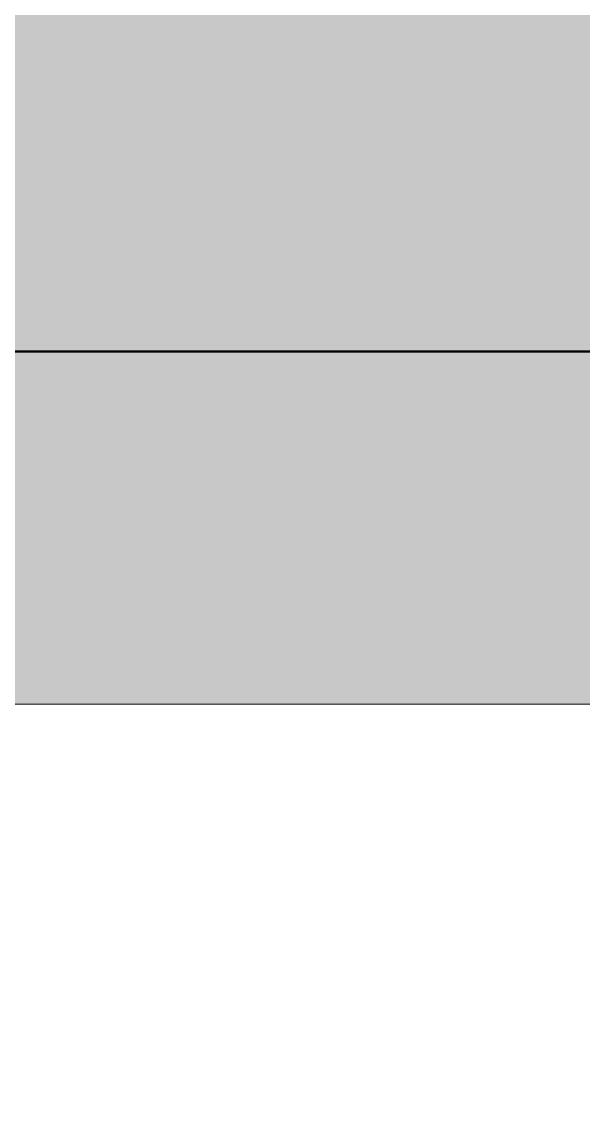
# Model space of a CAD drawing. Header units: millimetres. Extents: x -155050 to -36395, y -2753 to 7638.
# Drawn here: x -46172 to -45849, y -1190 to -560 of the extents above; entities that cross this region are included whole.
import ezdxf

# ---------------------------------------------------------------- set-up
doc = ezdxf.new("R2010")
doc.units = ezdxf.units.MM
for name, pattern in [('IMPORT-DASHDOT', [11.176, 8.128, -1.524, 0, -1.524]), ('IMPORT-DASHED _2_', [9.652, 8.128, -1.524]), ('IMPORT-DĚLICÍ2 _2_', [15.875, 6.35, -3.175, 0, -3.175, 0, -3.175]), ('IMPORT-KANVBRDO', [20, 7, -6.5, 0, -6.5]), ('IMPORT-PHANTOM2', [14.732, 8.128, -1.524, 1.016, -1.524, 1.016, -1.524])]:
    doc.linetypes.add(name, pattern=pattern)
for name, color, linetype, lineweight, true_color in [('---1 - PBS PNP-1', 1, 'Continuous', 35, 0xff0000), ('00_pl_deštová voda oblast', 6, 'Continuous', 25, 0xff00ff), ('00_pL_hranice pozemku', 1, 'Continuous', 35, 0xff0000), ('00_pL_katastr', 150, 'Continuous', 9, 0x007fff), ('00_pL_katastr-1', 150, 'Continuous', 35, 0x007fff), ('00_pL_objekt', 1, 'Continuous', 50, 0xff0000), ('212_HK_situace_03_dwg-1', 40, 'Continuous', 9, 0xffbf00), ('A-DOOR-5', 7, 'Continuous', 9, 0xf7f7ef), ('A-FLOR-LEVL-1', 7, 'Continuous', 9, 0x7f7f7f), ('hch kanal-2', 6, 'IMPORT-KANVBRDO', 9, 0xff00ff), ('hch oploceni-1', 7, 'IMPORT-DĚLICÍ2 _2_', 9, 0x00a5a5), ('hch teren-1', 7, 'Continuous', 9, 0x00a5a5), ('hchrozvodi-1', 7, 'IMPORT-DĚLICÍ2 _2_', 9, 0x00a5a5), ('Obrys', 2, 'Continuous', 9, 0xffff00), ('Obrys-2', 1, 'IMPORT-DASHED _2_', 9, 0xff0000), ('Obrys-3', 5, 'Continuous', 9, 0x0000ff), ('Obrys-4', 5, 'IMPORT-DASHDOT', 9, 0x0000ff), ('PDF7_GASNET PLYN STŘEDOTLAK', 9, 'Continuous', 9, 0x808080), ('PDF7_GASNET PLYN STŘEDOTLAK OCHRANNĚ PÁSMO', 7, 'Continuous', 9, 0xa5a552), ('PDF7_GP Budovy', 7, 'Continuous', 9, 0x260000), ('PDF7_GP Hraniční linie', 7, 'Continuous', 9, 0x0052a5), ('PDF7_GP Stanoviska', 1, 'Continuous', 9, 0xff0000), ('PDF7_GP Výšky bodů', 7, 'Continuous', 9, 0x0052a5), ('PDF7_ISS CETIN Nadzemní sítě', 9, 'Continuous', 9, 0x808080), ('PDF7_ISS CETIN Zaměřené a kótované vnitřní STP', 9, 'Continuous', 9, 0x808080), ('PDF7_ISS KRÁLOVÉHRADECKÁ PROVOZNÍ SPLAŠKOVÁ KANALIZACE', 9, 'Continuous', 9, 0x808080), ('PDF7_ISS KRÁLOVÉHRADECKÁ PROVOZNÍ VODOVOD HL ŘAD', 9, 'Continuous', 9, 0x808080), ('PDF7_ISS TECHNICKÉ SLUŽBY HK VO', 9, 'Continuous', 9, 0x808080), ('PDF7_ISS ČEZ DISTRIBUCE NN', 9, 'Continuous', 9, 0x808080), ('PDF7_ISS ČEZ DISTRIBUCE VN PODZEMNÍ', 9, 'Continuous', 9, 0x808080), ('PDF7_Pouchov_726559$0$23700', 7, 'Continuous', 9, 0x52a5a5), ('PDF7_Slezské Předměstí_646971$0$21900', 7, 'Continuous', 9, 0x002600), ('PDF7_Slezské Předměstí_646971$0$23700', 9, 'Continuous', 9, 0x808080), ('Vlastní 1_A-DETL-GENF-1', 9, 'Continuous', 9, 0x808080), ('zed-1', 5, 'Continuous', 9, 0x0000ff)]:
    doc.layers.add(name, color=color, linetype=linetype, lineweight=lineweight, true_color=true_color)
for name, color, linetype, lineweight in [('0-1', 7, 'Continuous', 9), ('0-2', 7, 'IMPORT-PHANTOM2', 9), ('00_pl_rozhrani ploch', 7, 'Continuous', 18), ('00_pL_stavajici objekty', 7, 'Continuous', 50), ('2966-1_navrh dispozice stroju-HK_02_dwg-1', 7, 'Continuous', 9), ('2966-1_navrh dispozice stroju-HK_dwg-1', 7, 'Continuous', 9), ('A-DETL-THIN', 7, 'Continuous', 9), ('A-DOOR', 7, 'Continuous', 9), ('A-FLOR-LEVL', 7, 'Continuous', 9), ('HK_TEREN_SESAZENI_dwg-1', 7, 'Continuous', 9), ('Kóty', 7, 'Continuous', 9), ('PDF4_Geometry', 7, 'Continuous', 9), ('PDF7_GP Popis', 7, 'Continuous', 9), ('PDF7_ISS VODOVOD', 7, 'Continuous', 9), ('PDF9_Geometrie', 7, 'Continuous', 9)]:
    doc.layers.add(name, color=color, linetype=linetype, lineweight=lineweight)

# ---------------------------------------------------------------- blocks, each defined once
blk = doc.blocks.new('M_Vrata_ výsuvná_ sekční - 3000X4000 MM-840892-Řez 5')
at = {"layer": 'A-DOOR-5'}
blk.add_hatch(color=256, dxfattribs=at).paths.add_polyline_path([(196528.92, -750), (196843.19, -750), (196843.19, -738), (196995.69, -738), (196995.69, 1700), (196988.19, 1700), (196988.19, 2750), (192995.69, 2750), (192995.69, -738), (193133.19, -738), (193133.19, -750), (196145.34, -750)])
at = {"layer": 'A-DOOR'}
blk.add_line((196843.19, -750), (193133.19, -750), dxfattribs=at)
blk.add_line((196843.19, -750), (193133.19, -750), dxfattribs=at)
blk = doc.blocks.new('Rampa - Rampa-818641-Řez 5')
at = {"layer": 'A-FLOR-LEVL-1'}
blk.add_hatch(color=256, dxfattribs=at).paths.add_polyline_path([(192988.19, -953), (196988.19, -953), (196988.19, -756), (196868.19, -756), (196868.19, -750), (193108.19, -750), (193108.19, -756), (192988.19, -756), (192988.19, -876.47)])
blk = doc.blocks.new('2966-1_navrh dispozice stroju-HK_dwg-867852-Řez 5')
at = {"layer": 'Kóty'}
blk.add_line((181940.69, -750), (198730.69, -750), dxfattribs=at)
at = {"layer": 'Obrys'}
blk.add_line((203519.7, -750), (179267.83, -750), dxfattribs=at)
at = {"layer": 'Obrys-3'}
blk.add_line((196995.69, -750), (192985.69, -750), dxfattribs=at)
blk = doc.blocks.new('2966-1_navrh dispozice stroju-HK_02_dwg__X1516-904703-Řez 5')
at = {"layer": '0-1'}
for p, q in [((194039.49, -750), (194049.84, -750)), ((194048.47, -750), (194058.82, -750)), ((194057.45, -750), (194067.8, -750)), ((194066.43, -750), (194076.78, -750)), ((194075.41, -750), (194085.76, -750)), ((194084.39, -750), (194094.74, -750)), ((194093.37, -750), (194103.72, -750)), ((194102.35, -750), (194112.7, -750)), ((194111.33, -750), (194121.68, -750)), ((194120.31, -750), (194130.66, -750)), ((194129.29, -750), (194139.64, -750)), ((194138.27, -750), (194148.62, -750)), ((194147.25, -750), (194157.6, -750)), ((194156.23, -750), (194166.58, -750)), ((194165.21, -750), (194175.56, -750)), ((194174.19, -750), (194184.54, -750)), ((194183.17, -750), (194193.52, -750)), ((194192.15, -750), (194202.5, -750)), ((194201.13, -750), (194211.48, -750)), ((194210.11, -750), (194220.46, -750)), ((194219.09, -750), (194229.44, -750)), ((194228.07, -750), (194238.42, -750)), ((194237.05, -750), (194247.4, -750)), ((194246.03, -750), (194256.38, -750)), ((194255.01, -750), (194265.36, -750)), ((194263.99, -750), (194274.34, -750)), ((194272.97, -750), (194283.32, -750)), ((194281.95, -750), (194292.3, -750)), ((194290.93, -750), (194301.28, -750)), ((194299.91, -750), (194310.26, -750)), ((194308.89, -750), (194319.24, -750)), ((194317.87, -750), (194328.22, -750)), ((194326.86, -750), (194337.21, -750)), ((194335.84, -750), (194346.19, -750)), ((194344.82, -750), (194355.17, -750)), ((194353.8, -750), (194364.15, -750)), ((194362.78, -750), (194373.13, -750))]:
    blk.add_line(p, q, dxfattribs=at)
blk = doc.blocks.new('2966-1_navrh dispozice stroju-HK_02_dwg__X1517-904704-Řez 5')
at = {"layer": '0-1'}
for p, q in [((194039.92, -750), (194050.27, -750)), ((194048.9, -750), (194059.25, -750)), ((194057.88, -750), (194068.23, -750)), ((194066.86, -750), (194077.21, -750)), ((194075.84, -750), (194086.19, -750)), ((194084.82, -750), (194095.17, -750)), ((194093.8, -750), (194104.15, -750)), ((194102.78, -750), (194113.13, -750)), ((194111.77, -750), (194122.12, -750)), ((194120.75, -750), (194131.1, -750)), ((194129.73, -750), (194140.08, -750)), ((194138.71, -750), (194149.06, -750)), ((194147.69, -750), (194158.04, -750)), ((194156.67, -750), (194167.02, -750)), ((194165.65, -750), (194176, -750)), ((194174.63, -750), (194184.98, -750)), ((194183.61, -750), (194193.96, -750)), ((194192.59, -750), (194202.94, -750)), ((194201.57, -750), (194211.92, -750)), ((194210.55, -750), (194220.9, -750)), ((194219.53, -750), (194229.88, -750)), ((194228.51, -750), (194238.86, -750)), ((194237.49, -750), (194247.84, -750)), ((194246.47, -750), (194256.82, -750)), ((194255.45, -750), (194265.8, -750)), ((194264.43, -750), (194274.78, -750)), ((194273.41, -750), (194283.76, -750)), ((194282.39, -750), (194292.74, -750)), ((194291.37, -750), (194301.72, -750)), ((194300.35, -750), (194310.7, -750)), ((194309.33, -750), (194319.68, -750)), ((194318.31, -750), (194328.66, -750)), ((194327.29, -750), (194337.64, -750)), ((194336.27, -750), (194346.62, -750)), ((194345.25, -750), (194355.6, -750)), ((194354.23, -750), (194364.58, -750)), ((194363.21, -750), (194373.56, -750))]:
    blk.add_line(p, q, dxfattribs=at)
blk = doc.blocks.new('2966-1_navrh dispozice stroju-HK_02_dwg__X1520-904707-Řez 5')
at = {"layer": '0-1'}
for p, q in [((193997.26, -750), (194047.26, -750)), ((194006.24, -750), (194042.31, -750)), ((194015.22, -750), (194042.31, -750)), ((194024.2, -750), (194042.31, -750)), ((194033.18, -750), (194043.18, -750)), ((194042.16, -750), (194052.16, -750)), ((194046.24, -750), (194056.24, -750)), ((194051.14, -750), (194061.14, -750)), ((194055.22, -750), (194065.22, -750)), ((194060.12, -750), (194110.12, -750)), ((194061.31, -750), (194101.14, -750)), ((194061.31, -750), (194092.16, -750)), ((194061.31, -750), (194083.18, -750)), ((194061.31, -750), (194074.2, -750)), ((194069.1, -750), (194119.1, -750)), ((194078.08, -750), (194128.08, -750)), ((194087.06, -750), (194137.06, -750)), ((194096.04, -750), (194146.04, -750)), ((194105.03, -750), (194155.03, -750)), ((194114.01, -750), (194147.31, -750)), ((194122.99, -750), (194147.31, -750)), ((194131.97, -750), (194147.31, -750)), ((194140.95, -750), (194150.95, -750)), ((194149.93, -750), (194159.93, -750)), ((194154.01, -750), (194164.01, -750)), ((194158.91, -750), (194208.91, -750)), ((194162.99, -750), (194172.99, -750)), ((194166.31, -750), (194199.93, -750)), ((194166.31, -750), (194190.95, -750)), ((194166.31, -750), (194181.97, -750)), ((194167.89, -750), (194217.89, -750)), ((194176.87, -750), (194226.87, -750)), ((194185.85, -750), (194235.85, -750)), ((194194.83, -750), (194244.83, -750)), ((194203.81, -750), (194253.81, -750)), ((194212.79, -750), (194252.31, -750)), ((194221.77, -750), (194252.31, -750)), ((194230.75, -750), (194252.31, -750)), ((194239.73, -750), (194252.31, -750)), ((194248.71, -750), (194258.71, -750)), ((194252.79, -750), (194262.79, -750)), ((194257.69, -750), (194267.69, -750)), ((194261.77, -750), (194271.77, -750)), ((194266.67, -750), (194316.67, -750)), ((194270.75, -750), (194280.75, -750)), ((194271.31, -750), (194307.69, -750)), ((194271.31, -750), (194298.71, -750)), ((194271.31, -750), (194289.73, -750)), ((194275.65, -750), (194325.65, -750)), ((194284.63, -750), (194334.63, -750)), ((194293.61, -750), (194343.61, -750)), ((194302.59, -750), (194352.59, -750)), ((194311.57, -750), (194361.57, -750)), ((194320.55, -750), (194357.31, -750)), ((194329.53, -750), (194357.31, -750)), ((194338.51, -750), (194357.31, -750)), ((194347.49, -750), (194357.49, -750)), ((194356.47, -750), (194366.47, -750)), ((194360.55, -750), (194370.55, -750))]:
    blk.add_line(p, q, dxfattribs=at)
blk = doc.blocks.new('2966-1_navrh dispozice stroju-HK_02_dwg__X1529-904716-Řez 5')
at = {"layer": '0-1'}
for p, q in [((193994.77, -750), (194044.77, -750)), ((194003.75, -750), (194042.31, -750)), ((194012.73, -750), (194042.31, -750)), ((194021.71, -750), (194042.31, -750)), ((194030.69, -750), (194042.31, -750)), ((194039.67, -750), (194049.67, -750)), ((194043.75, -750), (194053.75, -750)), ((194048.65, -750), (194058.65, -750)), ((194052.73, -750), (194062.73, -750)), ((194057.63, -750), (194107.63, -750)), ((194061.31, -750), (194071.71, -750)), ((194061.31, -750), (194080.69, -750)), ((194061.31, -750), (194089.67, -750)), ((194061.31, -750), (194098.65, -750)), ((194066.61, -750), (194116.61, -750)), ((194075.59, -750), (194125.59, -750)), ((194084.57, -750), (194134.57, -750)), ((194093.55, -750), (194143.55, -750)), ((194102.53, -750), (194152.53, -750)), ((194111.51, -750), (194147.31, -750)), ((194120.49, -750), (194147.31, -750)), ((194129.47, -750), (194147.31, -750)), ((194138.45, -750), (194148.45, -750)), ((194147.43, -750), (194157.43, -750)), ((194151.51, -750), (194161.51, -750)), ((194156.41, -750), (194206.41, -750)), ((194160.49, -750), (194170.49, -750)), ((194165.39, -750), (194215.39, -750)), ((194166.31, -750), (194179.47, -750)), ((194166.31, -750), (194188.45, -750)), ((194166.31, -750), (194197.43, -750)), ((194174.37, -750), (194224.37, -750)), ((194183.35, -750), (194233.35, -750)), ((194192.33, -750), (194242.33, -750)), ((194201.31, -750), (194251.31, -750)), ((194210.29, -750), (194260.29, -750)), ((194219.27, -750), (194252.31, -750)), ((194228.25, -750), (194252.31, -750)), ((194237.23, -750), (194252.31, -750)), ((194246.21, -750), (194256.21, -750)), ((194255.19, -750), (194265.19, -750)), ((194259.27, -750), (194269.27, -750)), ((194264.17, -750), (194314.17, -750)), ((194268.25, -750), (194278.25, -750)), ((194271.31, -750), (194287.23, -750)), ((194271.31, -750), (194296.21, -750)), ((194271.31, -750), (194305.19, -750)), ((194273.15, -750), (194323.15, -750)), ((194282.13, -750), (194332.13, -750)), ((194291.11, -750), (194341.11, -750)), ((194300.09, -750), (194350.09, -750)), ((194309.07, -750), (194359.07, -750)), ((194318.05, -750), (194357.31, -750)), ((194327.03, -750), (194357.31, -750)), ((194336.01, -750), (194357.31, -750)), ((194345, -750), (194357.31, -750)), ((194353.98, -750), (194363.98, -750)), ((194358.05, -750), (194368.05, -750)), ((194362.96, -750), (194372.96, -750))]:
    blk.add_line(p, q, dxfattribs=at)
blk = doc.blocks.new('2966-1_navrh dispozice stroju-HK_02_dwg__X1575-904762-Řez 5')
at = {"layer": '0-1'}
for p, q in [((194034.42, -750), (194044.77, -750)), ((194043.4, -750), (194053.75, -750)), ((194052.38, -750), (194062.73, -750)), ((194061.36, -750), (194071.71, -750)), ((194070.34, -750), (194080.69, -750)), ((194079.32, -750), (194089.67, -750)), ((194088.3, -750), (194098.65, -750)), ((194097.28, -750), (194107.63, -750)), ((194106.26, -750), (194116.61, -750)), ((194115.24, -750), (194125.59, -750)), ((194124.22, -750), (194134.57, -750)), ((194133.2, -750), (194143.55, -750)), ((194142.18, -750), (194152.53, -750)), ((194151.16, -750), (194161.51, -750)), ((194160.14, -750), (194170.49, -750)), ((194169.12, -750), (194179.47, -750)), ((194178.1, -750), (194188.45, -750)), ((194187.08, -750), (194197.43, -750)), ((194196.06, -750), (194206.41, -750)), ((194205.04, -750), (194215.39, -750)), ((194214.02, -750), (194224.37, -750)), ((194223, -750), (194233.35, -750)), ((194231.98, -750), (194242.33, -750)), ((194240.96, -750), (194251.31, -750)), ((194249.94, -750), (194260.29, -750)), ((194258.92, -750), (194269.27, -750)), ((194267.9, -750), (194278.25, -750)), ((194276.88, -750), (194287.23, -750)), ((194285.86, -750), (194296.21, -750)), ((194294.84, -750), (194305.19, -750)), ((194303.83, -750), (194314.18, -750)), ((194312.81, -750), (194323.16, -750)), ((194321.79, -750), (194332.14, -750)), ((194330.77, -750), (194341.12, -750)), ((194339.75, -750), (194350.1, -750)), ((194348.73, -750), (194359.08, -750)), ((194357.71, -750), (194368.06, -750))]:
    blk.add_line(p, q, dxfattribs=at)
blk = doc.blocks.new('2966-1_navrh dispozice stroju-HK_02_dwg__X1576-904763-Řez 5')
at = {"layer": '0-1'}
for p, q in [((194033.98, -750), (194044.33, -750)), ((194042.96, -750), (194053.31, -750)), ((194051.94, -750), (194062.29, -750)), ((194060.92, -750), (194071.27, -750)), ((194069.9, -750), (194080.25, -750)), ((194078.88, -750), (194089.23, -750)), ((194087.86, -750), (194098.21, -750)), ((194096.84, -750), (194107.19, -750)), ((194105.82, -750), (194116.17, -750)), ((194114.8, -750), (194125.15, -750)), ((194123.78, -750), (194134.13, -750)), ((194132.76, -750), (194143.11, -750)), ((194141.74, -750), (194152.09, -750)), ((194150.72, -750), (194161.07, -750)), ((194159.7, -750), (194170.05, -750)), ((194168.69, -750), (194179.04, -750)), ((194177.67, -750), (194188.02, -750)), ((194186.65, -750), (194197, -750)), ((194195.63, -750), (194205.98, -750)), ((194204.61, -750), (194214.96, -750)), ((194213.59, -750), (194223.94, -750)), ((194222.57, -750), (194232.92, -750)), ((194231.55, -750), (194241.9, -750)), ((194240.53, -750), (194250.88, -750)), ((194249.51, -750), (194259.86, -750)), ((194258.49, -750), (194268.84, -750)), ((194267.47, -750), (194277.82, -750)), ((194276.45, -750), (194286.8, -750)), ((194285.43, -750), (194295.78, -750)), ((194294.41, -750), (194304.76, -750)), ((194303.39, -750), (194313.74, -750)), ((194312.37, -750), (194322.72, -750)), ((194321.35, -750), (194331.7, -750)), ((194330.33, -750), (194340.68, -750)), ((194339.31, -750), (194349.66, -750)), ((194348.29, -750), (194358.64, -750)), ((194357.27, -750), (194367.62, -750))]:
    blk.add_line(p, q, dxfattribs=at)
blk = doc.blocks.new('2966-1_navrh dispozice stroju-HK_02_dwg__X1579-904766-Řez 5')
at = {"layer": '0-1'}
for p, q in [((193994.63, -750), (194044.63, -750)), ((193999.12, -750), (194049.12, -750)), ((194003.61, -750), (194042.31, -750)), ((194008.1, -750), (194042.31, -750)), ((194012.59, -750), (194042.31, -750)), ((194017.08, -750), (194042.31, -750)), ((194021.57, -750), (194042.31, -750)), ((194026.06, -750), (194042.31, -750)), ((194030.55, -750), (194042.31, -750)), ((194035.04, -750), (194045.04, -750)), ((194039.53, -750), (194049.53, -750)), ((194043.61, -750), (194053.61, -750)), ((194044.02, -750), (194054.02, -750)), ((194048.1, -750), (194058.1, -750)), ((194048.51, -750), (194058.51, -750)), ((194052.59, -750), (194062.59, -750)), ((194053, -750), (194103, -750)), ((194057.08, -750), (194067.08, -750)), ((194057.49, -750), (194107.49, -750)), ((194061.31, -750), (194071.57, -750)), ((194061.31, -750), (194076.06, -750)), ((194061.31, -750), (194080.55, -750)), ((194061.31, -750), (194085.04, -750)), ((194061.31, -750), (194089.53, -750)), ((194061.31, -750), (194094.02, -750)), ((194061.31, -750), (194098.51, -750)), ((194061.98, -750), (194111.98, -750)), ((194066.47, -750), (194116.47, -750)), ((194070.96, -750), (194120.96, -750)), ((194075.45, -750), (194125.45, -750)), ((194079.94, -750), (194129.94, -750)), ((194084.43, -750), (194134.43, -750)), ((194088.92, -750), (194138.92, -750)), ((194093.41, -750), (194143.41, -750)), ((194097.9, -750), (194147.9, -750)), ((194102.39, -750), (194152.39, -750)), ((194106.88, -750), (194156.88, -750)), ((194111.37, -750), (194147.31, -750)), ((194115.86, -750), (194147.31, -750)), ((194120.35, -750), (194147.31, -750)), ((194124.84, -750), (194147.31, -750)), ((194129.33, -750), (194147.31, -750)), ((194133.82, -750), (194147.31, -750)), ((194138.31, -750), (194148.31, -750)), ((194142.8, -750), (194152.8, -750)), ((194147.29, -750), (194157.29, -750)), ((194151.37, -750), (194161.37, -750)), ((194151.78, -750), (194161.78, -750)), ((194155.86, -750), (194165.86, -750)), ((194160.35, -750), (194170.35, -750)), ((194160.76, -750), (194210.76, -750)), ((194164.84, -750), (194174.84, -750)), ((194165.25, -750), (194215.25, -750)), ((194166.31, -750), (194179.33, -750)), ((194166.31, -750), (194183.82, -750)), ((194166.31, -750), (194188.31, -750)), ((194166.31, -750), (194192.8, -750)), ((194166.31, -750), (194197.29, -750)), ((194166.31, -750), (194201.78, -750)), ((194169.74, -750), (194219.74, -750)), ((194174.23, -750), (194224.23, -750)), ((194178.72, -750), (194228.72, -750)), ((194183.21, -750), (194233.21, -750)), ((194187.7, -750), (194237.7, -750)), ((194192.19, -750), (194242.19, -750)), ((194196.68, -750), (194246.68, -750)), ((194201.17, -750), (194251.17, -750)), ((194205.66, -750), (194255.66, -750)), ((194210.15, -750), (194260.15, -750)), ((194214.64, -750), (194252.31, -750)), ((194219.13, -750), (194252.31, -750)), ((194223.62, -750), (194252.31, -750)), ((194228.11, -750), (194252.31, -750)), ((194232.6, -750), (194252.31, -750)), ((194237.09, -750), (194252.31, -750)), ((194241.58, -750), (194252.31, -750)), ((194246.07, -750), (194256.07, -750)), ((194250.56, -750), (194260.56, -750)), ((194254.64, -750), (194264.64, -750)), ((194255.05, -750), (194265.05, -750)), ((194259.13, -750), (194269.13, -750)), ((194259.54, -750), (194269.54, -750)), ((194263.62, -750), (194273.62, -750)), ((194264.03, -750), (194314.03, -750)), ((194268.11, -750), (194278.11, -750)), ((194268.52, -750), (194318.52, -750)), ((194271.31, -750), (194282.6, -750)), ((194271.31, -750), (194287.09, -750)), ((194271.31, -750), (194291.58, -750)), ((194271.31, -750), (194296.07, -750)), ((194271.31, -750), (194300.56, -750)), ((194271.31, -750), (194305.05, -750)), ((194271.31, -750), (194309.54, -750)), ((194273.01, -750), (194323.01, -750)), ((194277.5, -750), (194327.5, -750)), ((194281.99, -750), (194331.99, -750)), ((194286.48, -750), (194336.48, -750)), ((194290.97, -750), (194340.97, -750)), ((194295.46, -750), (194345.46, -750)), ((194299.95, -750), (194349.95, -750)), ((194304.44, -750), (194354.44, -750)), ((194308.94, -750), (194358.94, -750)), ((194313.43, -750), (194363.43, -750)), ((194317.92, -750), (194357.31, -750)), ((194322.41, -750), (194357.31, -750)), ((194326.9, -750), (194357.31, -750)), ((194331.39, -750), (194357.31, -750)), ((194335.88, -750), (194357.31, -750)), ((194340.37, -750), (194357.31, -750)), ((194344.86, -750), (194357.31, -750)), ((194349.35, -750), (194359.35, -750)), ((194353.84, -750), (194363.84, -750)), ((194357.92, -750), (194367.92, -750)), ((194358.33, -750), (194368.33, -750)), ((194362.41, -750), (194372.41, -750)), ((194362.82, -750), (194372.82, -750))]:
    blk.add_line(p, q, dxfattribs=at)
at = {"layer": '0-1', "flags": 128}
blk.add_lwpolyline([(194156.27, -750), (194166.27, -750), (194206.27, -750)], dxfattribs=at)
blk = doc.blocks.new('2966-1_navrh dispozice stroju-HK_02_dwg__X1588-904775-Řez 5')
at = {"layer": '0-1'}
for p, q in [((193994.59, -750), (194044.59, -750)), ((194003.57, -750), (194042.31, -750)), ((194012.55, -750), (194042.31, -750)), ((194021.53, -750), (194042.31, -750)), ((194030.51, -750), (194042.31, -750)), ((194039.49, -750), (194049.49, -750)), ((194043.57, -750), (194053.57, -750)), ((194048.47, -750), (194058.47, -750)), ((194052.55, -750), (194062.55, -750)), ((194057.45, -750), (194107.45, -750)), ((194061.31, -750), (194098.47, -750)), ((194061.31, -750), (194089.49, -750)), ((194061.31, -750), (194080.51, -750)), ((194061.31, -750), (194071.53, -750)), ((194066.43, -750), (194116.43, -750)), ((194075.41, -750), (194125.41, -750)), ((194084.39, -750), (194134.39, -750)), ((194093.37, -750), (194143.37, -750)), ((194102.35, -750), (194152.35, -750)), ((194111.33, -750), (194147.31, -750)), ((194120.31, -750), (194147.31, -750)), ((194129.29, -750), (194147.31, -750)), ((194138.27, -750), (194148.27, -750)), ((194147.25, -750), (194157.25, -750)), ((194151.33, -750), (194161.33, -750)), ((194160.31, -750), (194170.31, -750)), ((194165.21, -750), (194215.21, -750)), ((194166.31, -750), (194197.25, -750)), ((194166.31, -750), (194188.27, -750)), ((194166.31, -750), (194179.29, -750)), ((194174.19, -750), (194224.19, -750)), ((194183.17, -750), (194233.17, -750)), ((194192.15, -750), (194242.15, -750)), ((194201.13, -750), (194251.13, -750)), ((194210.11, -750), (194260.11, -750)), ((194219.09, -750), (194252.31, -750)), ((194228.07, -750), (194252.31, -750)), ((194237.06, -750), (194252.31, -750)), ((194246.04, -750), (194256.04, -750)), ((194255.02, -750), (194265.02, -750)), ((194259.09, -750), (194269.09, -750)), ((194264, -750), (194314, -750)), ((194268.07, -750), (194278.07, -750)), ((194271.31, -750), (194305.02, -750)), ((194271.31, -750), (194296.04, -750)), ((194271.31, -750), (194287.06, -750)), ((194272.98, -750), (194322.98, -750)), ((194281.96, -750), (194331.96, -750)), ((194290.94, -750), (194340.94, -750)), ((194299.92, -750), (194349.92, -750)), ((194308.9, -750), (194358.9, -750)), ((194317.88, -750), (194357.31, -750)), ((194326.86, -750), (194357.31, -750)), ((194335.84, -750), (194357.31, -750)), ((194344.82, -750), (194357.31, -750)), ((194353.8, -750), (194363.8, -750)), ((194357.88, -750), (194367.88, -750)), ((194362.78, -750), (194372.78, -750))]:
    blk.add_line(p, q, dxfattribs=at)
at = {"layer": '0-1', "flags": 128}
blk.add_lwpolyline([(194156.23, -750), (194166.23, -750), (194206.23, -750)], dxfattribs=at)
blk = doc.blocks.new('2966-1_navrh dispozice stroju-HK_02_dwg-876232-Řez 5')
at = {"layer": '0-1'}
for p, q in [((195258.81, -750), (193691.81, -750)), ((196691.81, -750), (193691.81, -750)), ((196691.81, -750), (193691.81, -750)), ((193691.81, -750), (196691.81, -750)), ((193691.81, -750), (196691.81, -750)), ((196691.81, -750), (193691.81, -750)), ((196691.81, -750), (193691.81, -750)), ((196691.81, -750), (193691.81, -750)), ((193691.81, -750), (196691.81, -750)), ((193691.81, -750), (196691.81, -750)), ((196691.81, -750), (193691.81, -750)), ((195205.81, -750), (193821.81, -750)), ((193821.81, -750), (195205.81, -750)), ((195205.81, -750), (193821.81, -750)), ((193821.81, -750), (195205.81, -750)), ((195205.81, -750), (193821.81, -750)), ((193821.81, -750), (195205.81, -750)), ((195205.81, -750), (193821.81, -750)), ((193821.81, -750), (195205.81, -750)), ((194061.31, -750), (194042.31, -750)), ((194042.31, -750), (194061.31, -750)), ((194061.31, -750), (194042.31, -750)), ((194042.31, -750), (194061.31, -750)), ((194061.31, -750), (194042.31, -750)), ((194042.31, -750), (194061.31, -750)), ((194061.31, -750), (194042.31, -750)), ((194042.31, -750), (194061.31, -750)), ((194166.31, -750), (194147.31, -750)), ((194147.31, -750), (194166.31, -750)), ((194166.31, -750), (194147.31, -750)), ((194147.31, -750), (194166.31, -750)), ((194166.31, -750), (194147.31, -750)), ((194147.31, -750), (194166.31, -750)), ((194166.31, -750), (194147.31, -750)), ((194147.31, -750), (194166.31, -750)), ((194271.31, -750), (194252.31, -750)), ((194252.31, -750), (194271.31, -750)), ((194271.31, -750), (194252.31, -750)), ((194252.31, -750), (194271.31, -750)), ((194271.31, -750), (194252.31, -750)), ((194252.31, -750), (194271.31, -750)), ((194271.31, -750), (194252.31, -750)), ((194252.31, -750), (194271.31, -750)), ((194376.31, -750), (194357.31, -750)), ((194357.31, -750), (194376.31, -750)), ((194376.31, -750), (194357.31, -750)), ((194357.31, -750), (194376.31, -750)), ((194376.31, -750), (194357.31, -750)), ((194357.31, -750), (194376.31, -750)), ((194376.31, -750), (194357.31, -750)), ((194357.31, -750), (194376.31, -750))]:
    blk.add_line(p, q, dxfattribs=at)
at = {"layer": '0-1', "flags": 128}
blk.add_lwpolyline([(195448.81, -750), (195258.81, -750), (193691.81, -750)], dxfattribs=at)
at = {"layer": '0-2'}
blk.add_line((196883.81, -750), (193681.81, -750), dxfattribs=at)
blk.add_line((196883.81, -750), (193681.81, -750), dxfattribs=at)
at = {"layer": 'Kóty'}
for p, q in [((182162.81, -750), (198952.81, -750)), ((182162.81, -750), (198952.81, -750)), ((193402.81, -750), (195652.81, -750))]:
    blk.add_line(p, q, dxfattribs=at)
at = {"layer": 'Obrys'}
for p, q in [((179267.83, -750), (203741.82, -750)), ((203741.82, -750), (179267.83, -750)), ((198998.95, -750), (192881.81, -750)), ((192881.81, -750), (195250.12, -750)), ((195250.12, -750), (192881.81, -750)), ((192881.81, -750), (198998.95, -750))]:
    blk.add_line(p, q, dxfattribs=at)
at = {"layer": 'Obrys-2'}
for p, q in [((192608.67, -750), (199327.81, -750)), ((199327.81, -750), (192608.67, -750))]:
    blk.add_line(p, q, dxfattribs=at)
at = {"layer": 'Obrys-3'}
for p, q in [((181587.81, -750), (200127.81, -750)), ((200127.81, -750), (181587.81, -750)), ((199807.81, -750), (181587.81, -750))]:
    blk.add_line(p, q, dxfattribs=at)
at = {"layer": 'Obrys-3', "flags": 128}
blk.add_lwpolyline([(199802.81, -750), (181587.81, -750), (180987.81, -750)], dxfattribs=at)
at = {"layer": 'Obrys-4'}
blk.add_line((190787.81, -750), (200807.81, -750), dxfattribs=at)
at = {"layer": 'zed-1'}
blk.add_line((192985.69, -750), (196995.69, -750), dxfattribs=at)
for name in ['2966-1_navrh dispozice stroju-HK_02_dwg__X1516-904703-Řez 5', '2966-1_navrh dispozice stroju-HK_02_dwg__X1517-904704-Řez 5', '2966-1_navrh dispozice stroju-HK_02_dwg__X1575-904762-Řez 5', '2966-1_navrh dispozice stroju-HK_02_dwg__X1576-904763-Řez 5', '2966-1_navrh dispozice stroju-HK_02_dwg__X1520-904707-Řez 5', '2966-1_navrh dispozice stroju-HK_02_dwg__X1529-904716-Řez 5', '2966-1_navrh dispozice stroju-HK_02_dwg__X1579-904766-Řez 5', '2966-1_navrh dispozice stroju-HK_02_dwg__X1588-904775-Řez 5']:
    blk.add_blockref(name, (0, 0))
blk = doc.blocks.new('212_HK_situace_03_dwg-886969-Řez 5')
at = {"layer": '---1 - PBS PNP-1'}
blk.add_line((184097.97, -750), (197102.08, -750), dxfattribs=at)
at = {"layer": '00_pl_deštová voda oblast'}
for p, q in [((200043.36, -750), (180549.15, -750)), ((184243.14, -750), (195636.62, -750)), ((193133.19, -750), (196843.19, -750))]:
    blk.add_line(p, q, dxfattribs=at)
at = {"layer": '00_pl_deštová voda oblast', "flags": 128}
blk.add_lwpolyline([(200045.47, -750), (200045.07, -750), (180445.17, -750)], dxfattribs=at)
at = {"layer": '00_pL_hranice pozemku', "flags": 128}
blk.add_lwpolyline([(179267.83, -750), (190825.28, -750), (190825.16, -750), (200517.25, -750), (200432.56, -750), (203816.94, -750)], dxfattribs=at)
at = {"layer": '00_pL_katastr', "flags": 128}
blk.add_lwpolyline([(184793.07, -750), (200400.15, -750), (198207.53, -750), (182600.45, -750)], close=True, dxfattribs=at)
at = {"layer": '00_pL_katastr-1'}
for p, q in [((179267.83, -750), (203816.94, -750)), ((179267.83, -750), (203816.94, -750)), ((179267.83, -750), (203816.94, -750)), ((203816.94, -750), (179267.83, -750)), ((179267.83, -750), (194306.06, -750)), ((203816.94, -750), (179267.83, -750))]:
    blk.add_line(p, q, dxfattribs=at)
at = {"layer": '00_pL_katastr-1', "flags": 128}
for points in [[(179267.83, -750), (180386.98, -750), (190827.91, -750), (199063.24, -750), (203816.94, -750)], [(179267.83, -750), (189670.01, -750), (187547.71, -750), (203518.5, -750), (196394.91, -750), (179267.83, -750)], [(203816.94, -750), (186983.57, -750), (187223.24, -750), (179267.83, -750)], [(179267.83, -750), (185852.75, -750), (188324, -750), (200935.35, -750), (203816.94, -750)], [(179267.83, -750), (194666.62, -750), (198047.58, -750), (202800.39, -750), (196394.91, -750), (196349.26, -750), (193555.84, -750), (179267.83, -750)], [(179267.83, -750), (185608.36, -750), (190751.45, -750), (190749.67, -750), (194726.15, -750), (196002.93, -750), (200511.65, -750), (200463.77, -750), (200417.59, -750), (203816.94, -750)], [(203816.94, -750), (197234.46, -750), (197119.47, -750), (186897.17, -750), (187707.12, -750)], [(187707.12, -750), (197948.35, -750), (197893.94, -750), (203816.94, -750)], [(190827.91, -750), (190751.45, -750), (193781.34, -750), (203816.94, -750)]]:
    blk.add_lwpolyline(points, dxfattribs=at)
blk.add_lwpolyline([(195945.76, -750), (182563.55, -750), (182545.91, -750), (195925.9, -750)], close=True, dxfattribs=at)
at = {"layer": '00_pL_objekt'}
blk.add_line((195895.35, -750), (193108.19, -750), dxfattribs=at)
at = {"layer": '00_pl_rozhrani ploch', "flags": 128}
blk.add_lwpolyline([(197358.19, -750), (197359.16, -750), (192959.16, -750), (192958.19, -750)], dxfattribs=at)
at = {"layer": '00_pL_stavajici objekty'}
blk.add_line((179267.83, -750), (203816.94, -750), dxfattribs=at)
at = {"layer": '00_pL_stavajici objekty', "flags": 128}
blk.add_lwpolyline([(203816.94, -750), (186930.3, -750), (187169.97, -750), (179267.83, -750)], dxfattribs=at)
for points in [[(195917.99, -750), (182558.41, -750), (182569.99, -750), (195929.58, -750)], [(195176.01, -750), (194320.96, -750), (196161.25, -750)]]:
    blk.add_lwpolyline(points, close=True, dxfattribs=at)
at = {"layer": 'PDF4_Geometry'}
for p, q in [((203816.94, -750), (179267.83, -750)), ((179267.83, -750), (203816.94, -750)), ((179267.83, -750), (203816.94, -750)), ((179267.83, -750), (194252.79, -750)), ((203816.94, -750), (179267.83, -750))]:
    blk.add_line(p, q, dxfattribs=at)
at = {"layer": 'PDF4_Geometry', "flags": 128}
for points in [[(179267.83, -750), (187494.45, -750), (203465.23, -750), (196341.65, -750), (179267.83, -750)], [(179267.83, -750), (193502.58, -750), (196295.99, -750), (196341.65, -750), (202747.12, -750), (197994.31, -750), (194613.35, -750), (179267.83, -750)], [(197840.67, -750), (197895.08, -750), (187653.85, -750), (186843.9, -750), (197066.2, -750), (197181.19, -750)], [(190774.64, -750), (190698.18, -750), (193728.07, -750), (203816.94, -750)]]:
    blk.add_lwpolyline(points, dxfattribs=at)
blk.add_lwpolyline([(184739.8, -750), (200346.88, -750), (198154.26, -750), (182547.18, -750)], close=True, dxfattribs=at)
at = {"layer": 'PDF7_GASNET PLYN STŘEDOTLAK', "flags": 128}
for points in [[(193420.76, -750), (193686.63, -750), (193686.58, -750), (194018.91, -750), (194018.95, -750), (194284.82, -750), (194018.95, -750), (194018.91, -750), (193686.58, -750), (193686.63, -750)], [(194482.07, -750), (194216.21, -750), (194216.25, -750), (193883.92, -750), (193883.88, -750), (193618.02, -750), (193883.88, -750), (193883.92, -750), (194216.25, -750), (194216.21, -750)], [(194083.32, -750), (194083.28, -750)]]:
    blk.add_lwpolyline(points, close=True, dxfattribs=at)
at = {"layer": 'PDF7_GASNET PLYN STŘEDOTLAK OCHRANNĚ PÁSMO', "flags": 128}
for points in [[(194085.1, -750), (193885.7, -750)], [(193886.34, -750), (194085.74, -750)], [(193950.67, -750), (194150.06, -750)], [(194282.35, -750), (194082.96, -750)], [(194152.21, -750), (194351.6, -750)], [(194417.43, -750), (194218.03, -750)], [(194283, -750), (194482.39, -750)], [(194548.21, -750), (194348.82, -750)]]:
    blk.add_lwpolyline(points, close=True, dxfattribs=at)
at = {"layer": 'PDF7_GP Budovy', "flags": 128}
blk.add_lwpolyline([(182569.99, -750), (182558.41, -750), (195917.99, -750), (195929.58, -750)], close=True, dxfattribs=at)
at = {"layer": 'PDF7_GP Hraniční linie', "flags": 128}
for points in [[(203816.94, -750), (189170.88, -750), (179267.83, -750)], [(179267.83, -750), (189500.88, -750), (203816.94, -750)], [(179267.83, -750), (185267.05, -750), (191581.47, -750), (200953.08, -750), (203816.94, -750)], [(201161.88, -750), (192056.09, -750), (185007.78, -750), (187996.36, -750), (191783.55, -750), (195571.34, -750), (199891.34, -750), (203816.94, -750)], [(185377.25, -750), (189896.99, -750), (194881.66, -750), (203816.94, -750)], [(194788.08, -750), (194721.33, -750), (192793.83, -750), (192794.11, -750)], [(203816.94, -750), (201796.74, -750), (198272.67, -750), (194881.66, -750), (192885.78, -750), (194012.68, -750), (197001.38, -750), (200255.22, -750), (203816.94, -750)], [(195397.85, -750), (195398.18, -750), (193869.47, -750), (193802.68, -750)]]:
    blk.add_lwpolyline(points, dxfattribs=at)
at = {"layer": 'PDF7_GP Popis', "flags": 128}
for points in [[(193857, -750), (194056.48, -750), (194056.51, -750), (194122.95, -750)], [(194334.77, -750), (194268.28, -750), (194268.3, -750), (194201.84, -750), (194201.86, -750), (194201.88, -750), (194268.35, -750), (194334.79, -750), (194401.26, -750), (194401.28, -750), (194401.3, -750), (194334.83, -750), (194268.37, -750)]]:
    blk.add_lwpolyline(points, dxfattribs=at)
at = {"layer": 'PDF7_GP Stanoviska'}
blk.add_line((194098.36, -750), (193898.96, -750), dxfattribs=at)
at = {"layer": 'PDF7_GP Výšky bodů', "flags": 128}
for points in [[(193924.02, -750), (193791.14, -750), (193924.11, -750), (193924.09, -750), (193924.07, -750), (193990.53, -750), (194057, -750), (194123.48, -750), (194123.51, -750), (194123.53, -750), (194057.08, -750), (193990.62, -750)], [(193935.63, -750), (193802.72, -750), (193935.72, -750), (193935.7, -750), (194002.14, -750), (194068.61, -750), (194135.09, -750), (194135.11, -750), (194135.14, -750), (194135.16, -750), (194068.69, -750), (194002.23, -750)], [(193935.82, -750), (194068.71, -750), (194201.77, -750)], [(194116.35, -750), (193983.44, -750), (194116.42, -750), (194116.4, -750), (194182.86, -750), (194249.33, -750), (194315.79, -750), (194315.81, -750), (194315.84, -750), (194315.86, -750), (194249.39, -750), (194182.93, -750)], [(194056.76, -750), (194189.65, -750), (194256.18, -750), (194256.16, -750), (194322.62, -750), (194389.11, -750), (194389.13, -750), (194389.15, -750), (194389.18, -750), (194322.71, -750), (194256.24, -750)], [(194079.08, -750), (194145.52, -750), (194145.5, -750), (194345.01, -750)], [(194109.44, -750), (194242.35, -750), (194242.39, -750), (194308.85, -750), (194375.32, -750), (194375.34, -750), (194441.81, -750), (194441.83, -750), (194441.85, -750), (194375.4, -750), (194308.94, -750), (194308.92, -750)], [(194189.95, -750), (194322.86, -750), (194322.9, -750), (194389.37, -750), (194455.83, -750), (194455.86, -750), (194522.32, -750), (194522.34, -750), (194522.36, -750), (194455.92, -750), (194389.45, -750), (194389.43, -750)], [(194201.64, -750), (194201.62, -750), (194467.57, -750)], [(194249.26, -750), (194249.24, -750), (194515.21, -750)], [(194278.43, -750), (194278.41, -750), (194278.39, -750), (194344.83, -750), (194411.32, -750), (194477.79, -750), (194477.81, -750), (194477.83, -750), (194477.89, -750), (194677.27, -750)], [(194283.53, -750), (194416.44, -750), (194416.48, -750), (194482.95, -750), (194549.41, -750), (194549.44, -750), (194615.9, -750), (194615.92, -750), (194615.94, -750), (194549.5, -750), (194483.03, -750), (194483.01, -750)], [(194322.35, -750), (194455.26, -750), (194455.3, -750), (194521.76, -750), (194588.23, -750), (194588.25, -750), (194654.72, -750), (194654.74, -750), (194654.76, -750), (194588.32, -750), (194521.85, -750), (194521.83, -750)]]:
    blk.add_lwpolyline(points, dxfattribs=at)
for points in [[(194256.27, -750), (194256.29, -750), (194322.8, -750), (194389.26, -750), (194455.75, -750), (194522.24, -750), (194588.68, -750), (194588.66, -750), (194522.15, -750), (194455.68, -750), (194389.2, -750), (194389.18, -750), (194322.73, -750)], [(194334.34, -750), (194267.87, -750), (194334.36, -750), (194334.38, -750), (194400.87, -750), (194467.36, -750), (194533.84, -750), (194533.82, -750), (194600.29, -750), (194600.27, -750), (194533.76, -750), (194467.27, -750), (194400.78, -750), (194334.32, -750)]]:
    blk.add_lwpolyline(points, close=True, dxfattribs=at)
at = {"layer": 'PDF7_ISS CETIN Nadzemní sítě'}
for p, q in [((194285.32, -750), (194047.45, -750)), ((194047.45, -750), (194285.32, -750)), ((194327.97, -750), (194247.76, -750)), ((194247.76, -750), (194327.97, -750)), ((194523.2, -750), (194285.32, -750)), ((194285.32, -750), (194523.2, -750)), ((194367.51, -750), (194287.3, -750)), ((194287.3, -750), (194367.51, -750))]:
    blk.add_line(p, q, dxfattribs=at)
at = {"layer": 'PDF7_ISS CETIN Nadzemní sítě', "flags": 128}
for points in [[(194544.87, -750), (194013.04, -750)], [(194072.74, -750), (194205.84, -750)], [(194139.46, -750), (194206.1, -750)], [(194272.8, -750), (194139.7, -750)], [(194145.91, -750), (194611.28, -750)]]:
    blk.add_lwpolyline(points, close=True, dxfattribs=at)
at = {"layer": 'PDF7_ISS CETIN Zaměřené a kótované vnitřní STP'}
for p, q in [((194337.55, -750), (194061.06, -750)), ((194061.06, -750), (194337.55, -750)), ((194507.47, -750), (194230.07, -750)), ((194230.07, -750), (194507.47, -750)), ((194573.03, -750), (194296.53, -750)), ((194296.53, -750), (194573.03, -750))]:
    blk.add_line(p, q, dxfattribs=at)
at = {"layer": 'PDF7_ISS CETIN Zaměřené a kótované vnitřní STP', "flags": 128}
blk.add_lwpolyline([(194148.93, -750), (193617.2, -750), (194148.93, -750), (193617.2, -750)], close=True, dxfattribs=at)
at = {"layer": 'PDF7_ISS KRÁLOVÉHRADECKÁ PROVOZNÍ SPLAŠKOVÁ KANALIZACE', "flags": 128}
blk.add_lwpolyline([(193292.56, -750), (194090.15, -750)], close=True, dxfattribs=at)
at = {"layer": 'PDF7_ISS KRÁLOVÉHRADECKÁ PROVOZNÍ VODOVOD HL ŘAD', "flags": 128}
blk.add_lwpolyline([(194083.32, -750), (193219.27, -750)], close=True, dxfattribs=at)
at = {"layer": 'PDF7_ISS TECHNICKÉ SLUŽBY HK VO', "flags": 128}
blk.add_lwpolyline([(195416.1, -750), (193621.53, -750)], close=True, dxfattribs=at)
at = {"layer": 'PDF7_ISS VODOVOD'}
blk.add_line((194189.39, -750), (194189.29, -750), dxfattribs=at)
at = {"layer": 'PDF7_ISS VODOVOD', "flags": 128}
blk.add_lwpolyline([(194455.17, -750), (194189.39, -750), (194455.08, -750), (194720.8, -750)], dxfattribs=at)
at = {"layer": 'PDF7_ISS ČEZ DISTRIBUCE NN', "flags": 128}
for points in [[(192090.4, -750), (190761.09, -750), (192090.4, -750), (190761.09, -750), (192090.4, -750), (193751.96, -750), (194150.86, -750), (194483.31, -750), (194150.86, -750), (193751.96, -750)], [(194150.86, -750), (193751.96, -750), (192090.4, -750), (193751.96, -750)], [(194483.31, -750), (194150.86, -750)]]:
    blk.add_lwpolyline(points, close=True, dxfattribs=at)
at = {"layer": 'PDF7_ISS ČEZ DISTRIBUCE VN PODZEMNÍ', "flags": 128}
blk.add_lwpolyline([(193626.07, -750), (192695.55, -750), (193626.07, -750), (194224.26, -750)], close=True, dxfattribs=at)
at = {"layer": 'PDF7_Pouchov_726559$0$23700', "flags": 128}
for points in [[(179267.83, -750), (181861.21, -750), (197746.45, -750), (203816.94, -750)], [(203816.94, -750), (197746.25, -750), (181861.02, -750), (179267.83, -750)]]:
    blk.add_lwpolyline(points, dxfattribs=at)
at = {"layer": 'PDF7_Slezské Předměstí_646971$0$21900'}
for p, q in [((179267.83, -750), (203816.94, -750)), ((203816.94, -750), (179267.83, -750)), ((203816.94, -750), (179267.83, -750))]:
    blk.add_line(p, q, dxfattribs=at)
at = {"layer": 'PDF7_Slezské Předměstí_646971$0$21900', "flags": 128}
for points in [[(203816.94, -750), (201004.42, -750), (188442.44, -750), (185916.75, -750), (179267.83, -750)], [(196069.56, -750), (194808.25, -750), (190825.16, -750), (190825.28, -750), (185707.45, -750), (179267.83, -750)], [(179267.83, -750), (187315.31, -750), (187116.53, -750), (203816.94, -750)], [(203816.94, -750), (193816.24, -750), (190825.28, -750), (190895.52, -750), (199137.23, -750), (203816.94, -750)]]:
    blk.add_lwpolyline(points, dxfattribs=at)
at = {"layer": 'PDF7_Slezské Předměstí_646971$0$23700', "flags": 128}
for points in [[(203816.94, -750), (199333.16, -750), (198003.91, -750), (197073.42, -750), (190825.67, -750), (190825.82, -750), (197073.59, -750), (198070.55, -750), (199399.78, -750), (203816.94, -750)], [(203816.94, -750), (203056.48, -750), (200131.3, -750), (190826.1, -750), (190826.85, -750), (199400.93, -750), (202259.62, -750), (203816.94, -750)]]:
    blk.add_lwpolyline(points, dxfattribs=at)
at = {"layer": 'PDF9_Geometrie'}
for points in [[(194682, -750), (194157.72, -750), (193600.85, -750), (193011.35, -750)], [(193514.8, -750), (194030.07, -750), (194449.65, -750), (194773.55, -750)], [(195109.55, -750), (194592.84, -750), (194172.91, -750), (193849.71, -750)], [(194066.94, -750), (194299.94, -750), (194538.06, -750), (194781.34, -750)]]:
    blk.add_open_spline(points, degree=3, dxfattribs=at)
blk = doc.blocks.new('HK_TEREN_SESAZENI_dwg_fgvzhj-918100-Řez 5')
at = {"layer": 'hch kanal-2'}
blk.add_line((195151.57, -750), (179267.83, -750), dxfattribs=at)
at = {"layer": 'hch oploceni-1'}
blk.add_line((194295.21, -750), (179267.83, -750), dxfattribs=at)
at = {"layer": 'hch teren-1'}
for p, q in [((196869.78, -750), (188478.66, -750)), ((194296.46, -750), (194264.07, -750)), ((194295.21, -750), (194316.46, -750)), ((196433.23, -750), (194316.46, -750))]:
    blk.add_line(p, q, dxfattribs=at)
at = {"layer": 'hchrozvodi-1', "flags": 128}
blk.add_lwpolyline([(179267.83, -750), (185011.5, -750), (188870.28, -750), (195484.41, -750)], dxfattribs=at)
blk = doc.blocks.new('HK_TEREN_SESAZENI_dwg-918098-Řez 5')
blk.add_blockref('HK_TEREN_SESAZENI_dwg_fgvzhj-918100-Řez 5', (0, 0))

msp = doc.modelspace()

# ---------------------------------------------------------------- hatches: boundary and pattern name
at = {"layer": 'Vlastní 1_A-DETL-GENF-1'}
h = msp.add_hatch(dxfattribs=at)
h.set_pattern_fill('FP_4', color=256, style=0, pattern_type=2)
h.set_pattern_definition([(45, (-50396.7, 3665), (-530.33, 530.33), [])])
h.paths.add_polyline_path([(-60946.37, -1819.34), (-36397.26, -1819.34), (-36397.26, -953), (-60946.37, -953)])

# ---------------------------------------------------------------- linework, layer by layer
at = {"layer": 'A-DETL-THIN'}
msp.add_line((-36397.26, -953), (-60946.37, -953), dxfattribs=at)

# ---------------------------------------------------------------- block references
at = {"layer": '212_HK_situace_03_dwg-1'}
msp.add_blockref('212_HK_situace_03_dwg-886969-Řez 5', (-240214.2, 0), dxfattribs=at)
at = {"layer": '2966-1_navrh dispozice stroju-HK_02_dwg-1'}
msp.add_blockref('2966-1_navrh dispozice stroju-HK_02_dwg-876232-Řez 5', (-240214.2, 0), dxfattribs=at)
at = {"layer": '2966-1_navrh dispozice stroju-HK_dwg-1'}
msp.add_blockref('2966-1_navrh dispozice stroju-HK_dwg-867852-Řez 5', (-240214.2, 0), dxfattribs=at)
at = {"layer": 'A-DOOR'}
msp.add_blockref('M_Vrata_ výsuvná_ sekční - 3000X4000 MM-840892-Řez 5', (-240214.2, 0), dxfattribs=at)
at = {"layer": 'A-FLOR-LEVL'}
msp.add_blockref('Rampa - Rampa-818641-Řez 5', (-240214.2, 0), dxfattribs=at)
at = {"layer": 'HK_TEREN_SESAZENI_dwg-1'}
msp.add_blockref('HK_TEREN_SESAZENI_dwg-918098-Řez 5', (-240214.2, 0), dxfattribs=at)

doc.saveas('drawing.dxf')
